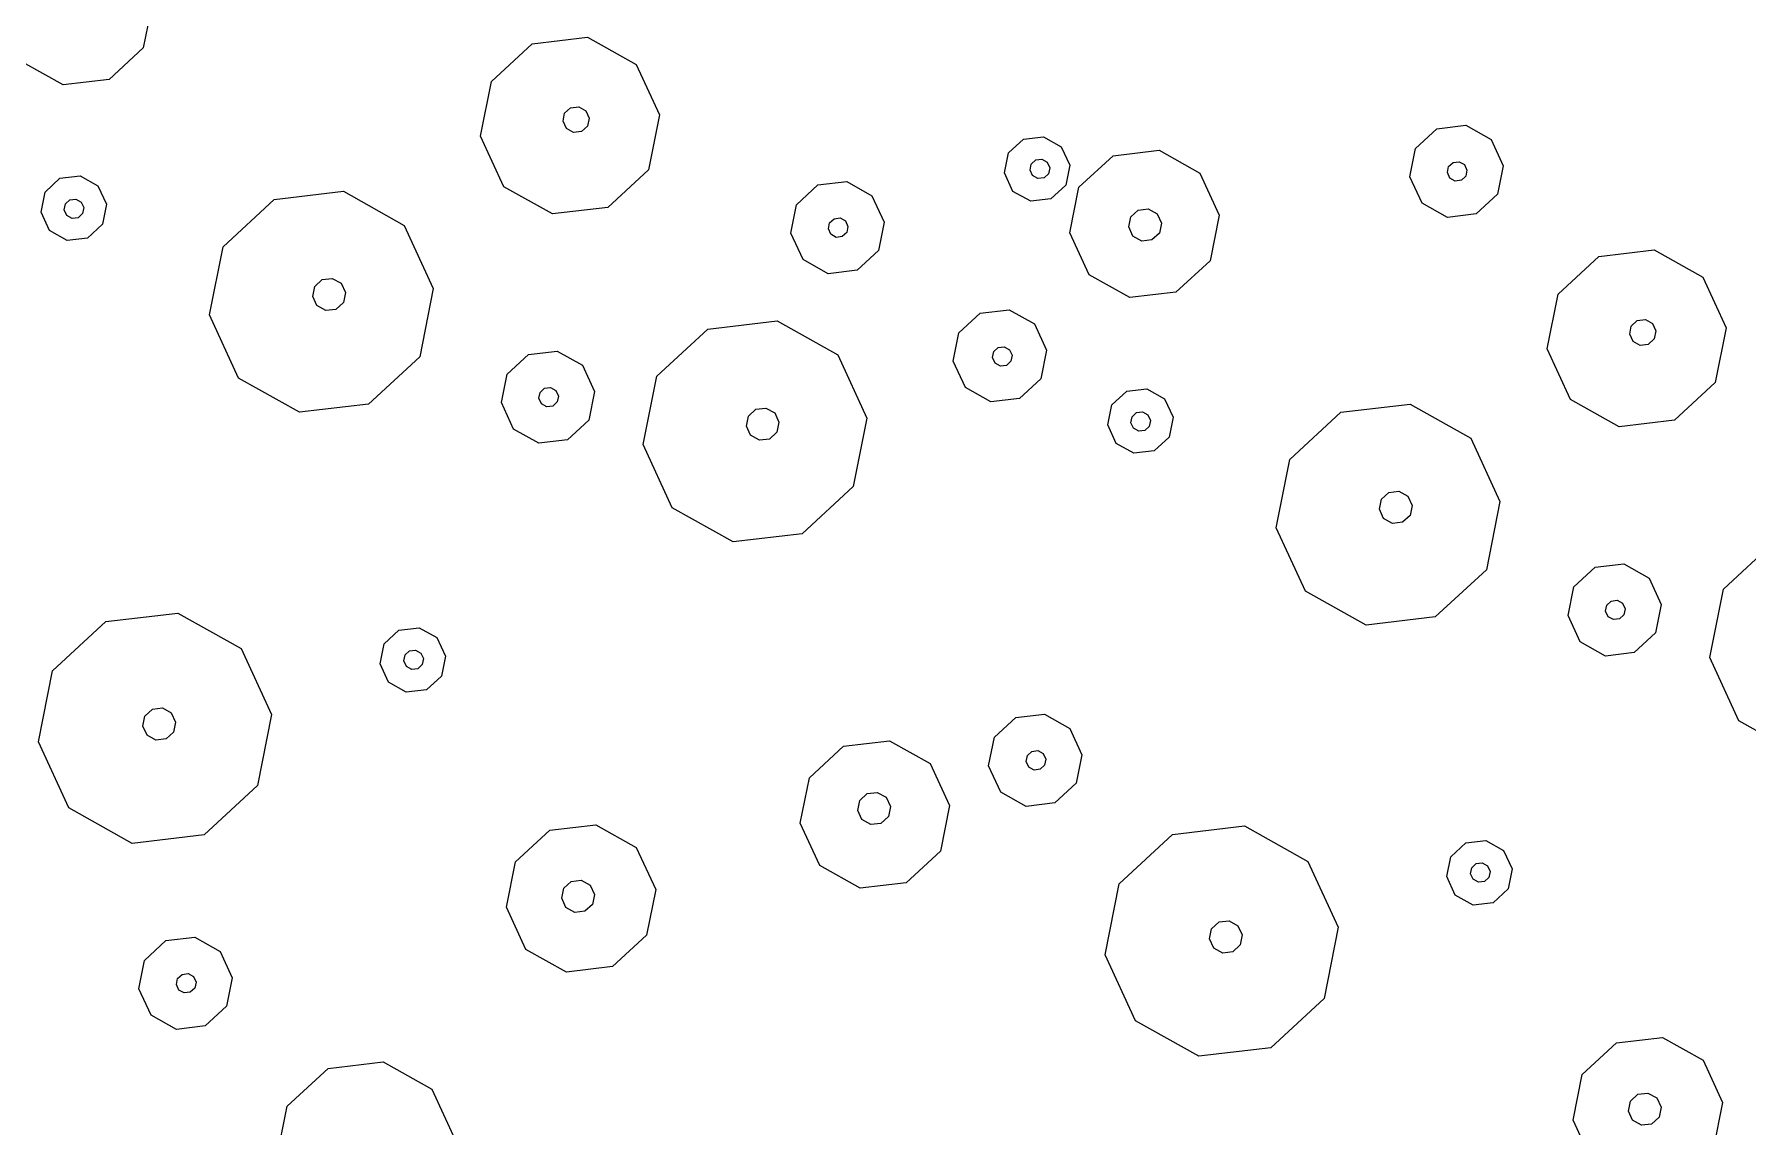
# Model space of a CAD drawing. Header units: metres. Extents: x -2858 to 512, y -1995 to 1252.
# Drawn here: x -541.983 to -539.062, y 366.104 to 367.966 of the extents above; entities that cross this region are included whole.
import ezdxf

# ---------------------------------------------------------------- set-up
doc = ezdxf.new("R2010")
doc.units = ezdxf.units.M
doc.layers.add('Calque commun', color=7, linetype='Continuous')

# ---------------------------------------------------------------- blocks, each defined once
blk = doc.blocks.new('pattern')
at = {"layer": 'Calque commun', "color": 54, "linetype": 'Continuous', "lineweight": 9}
for p, q in [((81.273, 110.5342), (81.3411, 110.5744)), ((81.2415, 110.4616), (81.273, 110.5342)), ((81.2587, 110.3844), (81.2415, 110.4616)), ((81.3419, 110.4457), (81.3488, 110.4616)), ((81.3488, 110.4616), (81.3637, 110.4704)), ((81.3637, 110.4704), (81.3809, 110.4688)), ((81.3809, 110.4688), (81.3939, 110.4573)), ((81.3939, 110.4573), (81.3977, 110.4404)), ((81.3457, 110.4288), (81.3419, 110.4457)), ((81.3587, 110.4174), (81.3457, 110.4288)), ((81.3908, 110.4246), (81.3759, 110.4158)), ((81.3977, 110.4404), (81.3908, 110.4246)), ((81.4964, 110.4373), (81.4649, 110.3647)), ((81.3759, 110.4158), (81.3587, 110.4174)), ((81.318, 110.332), (81.2587, 110.3844)), ((81.4649, 110.3647), (81.3968, 110.3245)), ((81.3968, 110.3245), (81.318, 110.332)), ((80.7438, 110.2371), (80.7696, 110.1213)), ((80.7696, 110.1213), (80.7224, 110.0125)), ((80.7224, 110.0125), (80.6202, 109.9521)), ((81.2157, 110.0016), (81.2456, 110.0192)), ((81.2456, 110.0192), (81.28, 110.016)), ((81.28, 110.016), (81.3059, 109.9931)), ((81.202, 109.9699), (81.2157, 110.0016)), ((81.2439, 109.9766), (81.2528, 109.9818)), ((81.2528, 109.9818), (81.2632, 109.9809)), ((81.2632, 109.9809), (81.2709, 109.974)), ((81.3059, 109.9931), (81.3135, 109.9593)), ((80.6202, 109.9521), (80.5021, 109.9634)), ((81.2095, 109.9361), (81.202, 109.9699)), ((81.2398, 109.967), (81.2439, 109.9766)), ((81.242, 109.9569), (81.2398, 109.967)), ((81.2498, 109.95), (81.242, 109.9569)), ((81.2691, 109.9543), (81.2601, 109.9491)), ((81.2732, 109.9639), (81.2691, 109.9543)), ((81.2709, 109.974), (81.2732, 109.9639)), ((81.3135, 109.9593), (81.2997, 109.9275)), ((81.2354, 109.9132), (81.2095, 109.9361)), ((81.2601, 109.9491), (81.2498, 109.95)), ((81.2997, 109.9275), (81.2699, 109.9099)), ((80.7104, 109.8906), (80.7529, 109.9157)), ((80.7529, 109.9157), (80.8022, 109.911)), ((80.8022, 109.911), (80.8392, 109.8783)), ((81.2699, 109.9099), (81.2354, 109.9132)), ((81.4874, 109.8473), (81.5939, 109.9101)), ((81.5939, 109.9101), (81.7169, 109.8984)), ((81.7169, 109.8984), (81.8096, 109.8166)), ((80.6907, 109.8452), (80.7104, 109.8906)), ((80.8392, 109.8783), (80.85, 109.83)), ((80.7014, 109.797), (80.6907, 109.8452)), ((80.7529, 109.8401), (80.757, 109.8496)), ((80.7551, 109.83), (80.7529, 109.8401)), ((80.757, 109.8496), (80.766, 109.8549)), ((80.766, 109.8549), (80.7763, 109.8539)), ((80.7763, 109.8539), (80.7841, 109.847)), ((80.7863, 109.8369), (80.7822, 109.8274)), ((80.7841, 109.847), (80.7863, 109.8369)), ((81.4383, 109.7339), (81.4874, 109.8473)), ((80.7629, 109.8231), (80.7551, 109.83)), ((80.7733, 109.8221), (80.7629, 109.8231)), ((80.7822, 109.8274), (80.7733, 109.8221)), ((80.85, 109.83), (80.8303, 109.7847)), ((81.8096, 109.8166), (81.8365, 109.696)), ((80.7385, 109.7642), (80.7014, 109.797)), ((80.8303, 109.7847), (80.7877, 109.7595)), ((80.7877, 109.7595), (80.7385, 109.7642)), ((81.4652, 109.6133), (81.4383, 109.7339)), ((81.5995, 109.7182), (81.6064, 109.734)), ((81.6033, 109.7013), (81.5995, 109.7182)), ((81.6064, 109.734), (81.6213, 109.7428)), ((81.6213, 109.7428), (81.6385, 109.7412)), ((81.6385, 109.7412), (81.6515, 109.7298)), ((81.6515, 109.7298), (81.6552, 109.7129)), ((80.2854, 109.6586), (80.3672, 109.7069)), ((80.3672, 109.7069), (80.4617, 109.6979)), ((80.4617, 109.6979), (80.5328, 109.635)), ((81.6162, 109.6898), (81.6033, 109.7013)), ((81.6335, 109.6882), (81.6162, 109.6898)), ((81.6484, 109.697), (81.6335, 109.6882)), ((81.6552, 109.7129), (81.6484, 109.697)), ((81.8365, 109.696), (81.7873, 109.5826)), ((80.2477, 109.5715), (80.2854, 109.6586)), ((80.5328, 109.635), (80.5535, 109.5424)), ((80.763, 109.5687), (80.8652, 109.629)), ((80.8652, 109.629), (80.9833, 109.6177)), ((80.9833, 109.6177), (81.0722, 109.5392)), ((81.5578, 109.5314), (81.4652, 109.6133)), ((80.2683, 109.4788), (80.2477, 109.5715)), ((80.3639, 109.5601), (80.3694, 109.5728)), ((80.3694, 109.5728), (80.3813, 109.5799)), ((80.3813, 109.5799), (80.3951, 109.5786)), ((80.3951, 109.5786), (80.4055, 109.5694)), ((81.7873, 109.5826), (81.6809, 109.5197)), ((80.3669, 109.5466), (80.3639, 109.5601)), ((80.3773, 109.5375), (80.3669, 109.5466)), ((80.403, 109.5432), (80.3911, 109.5361)), ((80.4085, 109.5559), (80.403, 109.5432)), ((80.4055, 109.5694), (80.4085, 109.5559)), ((80.5535, 109.5424), (80.5157, 109.4553)), ((80.7158, 109.4598), (80.763, 109.5687)), ((80.3911, 109.5361), (80.3773, 109.5375)), ((81.0722, 109.5392), (81.098, 109.4234)), ((81.6809, 109.5197), (81.5578, 109.5314)), ((80.3395, 109.416), (80.2683, 109.4788)), ((80.5157, 109.4553), (80.434, 109.407)), ((80.7416, 109.344), (80.7158, 109.4598)), ((80.861, 109.4456), (80.8679, 109.4615)), ((80.8679, 109.4615), (80.8828, 109.4703)), ((80.8828, 109.4703), (80.9001, 109.4686)), ((80.9001, 109.4686), (80.913, 109.4572)), ((80.913, 109.4572), (80.9168, 109.4403)), ((80.8648, 109.4287), (80.861, 109.4456)), ((80.8778, 109.4172), (80.8648, 109.4287)), ((80.9168, 109.4403), (80.9099, 109.4244)), ((80.434, 109.407), (80.3395, 109.416)), ((80.895, 109.4156), (80.8778, 109.4172)), ((80.9099, 109.4244), (80.895, 109.4156)), ((81.098, 109.4234), (81.0508, 109.3145)), ((80.8305, 109.2654), (80.7416, 109.344)), ((81.5598, 109.3257), (81.6024, 109.3509)), ((81.6024, 109.3509), (81.6516, 109.3462)), ((81.6516, 109.3462), (81.6887, 109.3135)), ((81.0508, 109.3145), (80.9486, 109.2542)), ((81.5402, 109.2804), (81.5598, 109.3257)), ((81.6887, 109.3135), (81.6995, 109.2652)), ((81.5509, 109.2321), (81.5402, 109.2804)), ((81.6024, 109.2753), (81.6065, 109.2848)), ((81.6065, 109.2848), (81.6154, 109.2901)), ((81.6154, 109.2901), (81.6258, 109.2891)), ((81.6258, 109.2891), (81.6336, 109.2822)), ((81.6336, 109.2822), (81.6358, 109.2721)), ((80.9486, 109.2542), (80.8305, 109.2654)), ((81.6046, 109.2651), (81.6024, 109.2753)), ((81.6124, 109.2583), (81.6046, 109.2651)), ((81.6227, 109.2573), (81.6124, 109.2583)), ((81.6317, 109.2625), (81.6227, 109.2573)), ((81.6358, 109.2721), (81.6317, 109.2625)), ((81.6995, 109.2652), (81.6798, 109.2198)), ((81.7749, 109.2154), (81.843, 109.2556)), ((81.843, 109.2556), (81.9218, 109.2481)), ((81.588, 109.1994), (81.5509, 109.2321)), ((81.9218, 109.2481), (81.9811, 109.1957)), ((80.3333, 109.1913), (80.3759, 109.2164)), ((80.3759, 109.2164), (80.4251, 109.2117)), ((80.4251, 109.2117), (80.4622, 109.179)), ((81.6372, 109.1947), (81.588, 109.1994)), ((81.6798, 109.2198), (81.6372, 109.1947)), ((81.7434, 109.1428), (81.7749, 109.2154)), ((81.9811, 109.1957), (81.9983, 109.1185)), ((80.3136, 109.1459), (80.3333, 109.1913)), ((80.4622, 109.179), (80.4729, 109.1308)), ((80.3244, 109.0977), (80.3136, 109.1459)), ((80.3758, 109.1408), (80.38, 109.1503)), ((80.3781, 109.1307), (80.3758, 109.1408)), ((80.38, 109.1503), (80.3889, 109.1556)), ((80.3889, 109.1556), (80.3992, 109.1546)), ((80.3992, 109.1546), (80.407, 109.1478)), ((80.4093, 109.1376), (80.4052, 109.1281)), ((80.407, 109.1478), (80.4093, 109.1376)), ((81.7606, 109.0656), (81.7434, 109.1428)), ((81.8364, 109.1254), (81.8433, 109.1413)), ((81.8433, 109.1413), (81.8582, 109.1501)), ((81.8582, 109.1501), (81.8754, 109.1485)), ((81.8754, 109.1485), (81.8884, 109.137)), ((81.8884, 109.137), (81.8922, 109.1201)), ((80.3859, 109.1238), (80.3781, 109.1307)), ((80.3962, 109.1228), (80.3859, 109.1238)), ((80.4052, 109.1281), (80.3962, 109.1228)), ((80.4729, 109.1308), (80.4533, 109.0854)), ((81.8402, 109.1085), (81.8364, 109.1254)), ((81.8532, 109.0971), (81.8402, 109.1085)), ((81.8853, 109.1042), (81.8704, 109.0954)), ((81.8922, 109.1201), (81.8853, 109.1042)), ((81.9983, 109.1185), (81.9668, 109.0459)), ((80.3615, 109.0649), (80.3244, 109.0977)), ((80.4533, 109.0854), (80.4107, 109.0603)), ((81.0276, 109.0577), (81.0574, 109.0753)), ((81.0574, 109.0753), (81.0919, 109.072)), ((81.8704, 109.0954), (81.8532, 109.0971)), ((80.4107, 109.0603), (80.3615, 109.0649)), ((81.0139, 109.026), (81.0276, 109.0577)), ((81.0919, 109.072), (81.1178, 109.0491)), ((81.1178, 109.0491), (81.1254, 109.0154)), ((81.8199, 109.0132), (81.7606, 109.0656)), ((81.9668, 109.0459), (81.8987, 109.0057)), ((81.0214, 108.9922), (81.0139, 109.026)), ((81.0533, 109.0232), (81.0574, 109.0327)), ((81.0556, 109.0131), (81.0533, 109.0232)), ((81.0574, 109.0327), (81.0664, 109.038)), ((81.0664, 109.038), (81.0767, 109.037)), ((81.0767, 109.037), (81.0845, 109.0302)), ((81.0868, 109.02), (81.0826, 109.0105)), ((81.0845, 109.0302), (81.0868, 109.02)), ((81.0473, 108.9693), (81.0214, 108.9922)), ((81.0633, 109.0062), (81.0556, 109.0131)), ((81.0737, 109.0052), (81.0633, 109.0062)), ((81.0826, 109.0105), (81.0737, 109.0052)), ((81.1254, 109.0154), (81.1116, 108.9836)), ((81.8987, 109.0057), (81.8199, 109.0132)), ((81.0818, 108.966), (81.0473, 108.9693)), ((81.1116, 108.9836), (81.0818, 108.966)), ((82.2155, 108.9378), (82.2836, 108.978)), ((82.2836, 108.978), (82.3624, 108.9705)), ((82.3624, 108.9705), (82.4217, 108.9182)), ((82.7233, 108.8803), (82.7611, 108.9674)), ((82.184, 108.8652), (82.2155, 108.9378)), ((80.7189, 108.8867), (80.787, 108.9269)), ((80.787, 108.9269), (80.8658, 108.9194)), ((80.8658, 108.9194), (80.9251, 108.867)), ((82.4217, 108.9182), (82.4389, 108.841)), ((80.6874, 108.8141), (80.7189, 108.8867)), ((82.2913, 108.8653), (82.3062, 108.8741)), ((82.3062, 108.8741), (82.3234, 108.8724)), ((82.3234, 108.8724), (82.3364, 108.861)), ((82.744, 108.7877), (82.7233, 108.8803)), ((80.9251, 108.867), (80.9423, 108.7898)), ((81.0866, 108.821), (81.1292, 108.8462)), ((81.1292, 108.8462), (81.1784, 108.8415)), ((81.1784, 108.8415), (81.2155, 108.8088)), ((82.2012, 108.788), (82.184, 108.8652)), ((82.2844, 108.8494), (82.2913, 108.8653)), ((82.2882, 108.8325), (82.2844, 108.8494)), ((82.3402, 108.8441), (82.3333, 108.8282)), ((82.3364, 108.861), (82.3402, 108.8441)), ((80.7046, 108.7369), (80.6874, 108.8141)), ((80.7877, 108.8064), (80.7945, 108.8223)), ((80.7945, 108.8223), (80.8094, 108.8311)), ((80.8094, 108.8311), (80.8267, 108.8294)), ((80.8267, 108.8294), (80.8397, 108.818)), ((80.8397, 108.818), (80.8434, 108.8011)), ((81.067, 108.7757), (81.0866, 108.821)), ((82.3012, 108.821), (82.2882, 108.8325)), ((82.3184, 108.8194), (82.3012, 108.821)), ((82.3333, 108.8282), (82.3184, 108.8194)), ((82.4389, 108.841), (82.4074, 108.7684)), ((80.7914, 108.7895), (80.7877, 108.8064)), ((80.8044, 108.7781), (80.7914, 108.7895)), ((80.8365, 108.7852), (80.8216, 108.7764)), ((80.8434, 108.8011), (80.8365, 108.7852)), ((80.9423, 108.7898), (80.9108, 108.7172)), ((81.1279, 108.7735), (81.132, 108.783)), ((81.132, 108.783), (81.1409, 108.7883)), ((81.1409, 108.7883), (81.1513, 108.7873)), ((81.1513, 108.7873), (81.159, 108.7804)), ((81.2155, 108.8088), (81.2262, 108.7605)), ((82.2605, 108.7357), (82.2012, 108.788)), ((82.8151, 108.7249), (82.744, 108.7877)), ((80.8216, 108.7764), (80.8044, 108.7781)), ((81.0777, 108.7274), (81.067, 108.7757)), ((81.1301, 108.7633), (81.1279, 108.7735)), ((81.1379, 108.7565), (81.1301, 108.7633)), ((81.1482, 108.7555), (81.1379, 108.7565)), ((81.1572, 108.7608), (81.1482, 108.7555)), ((81.1613, 108.7703), (81.1572, 108.7608)), ((81.159, 108.7804), (81.1613, 108.7703)), ((81.2262, 108.7605), (81.2066, 108.7151)), ((82.4074, 108.7684), (82.3393, 108.7281)), ((82.9914, 108.7641), (82.9096, 108.7158)), ((80.7639, 108.6845), (80.7046, 108.7369)), ((81.1148, 108.6947), (81.0777, 108.7274)), ((81.377, 108.6702), (81.4792, 108.7306)), ((81.4792, 108.7306), (81.5973, 108.7193)), ((82.3393, 108.7281), (82.2605, 108.7357)), ((82.9096, 108.7158), (82.8151, 108.7249)), ((80.9108, 108.7172), (80.8427, 108.677)), ((81.2066, 108.7151), (81.164, 108.69)), ((81.5973, 108.7193), (81.6863, 108.6408)), ((80.8427, 108.677), (80.7639, 108.6845)), ((81.164, 108.69), (81.1148, 108.6947)), ((81.3298, 108.5614), (81.377, 108.6702)), ((80.8115, 108.6085), (80.8252, 108.6402)), ((80.8252, 108.6402), (80.855, 108.6578)), ((80.855, 108.6578), (80.8895, 108.6545)), ((80.8895, 108.6545), (80.9154, 108.6316)), ((81.6863, 108.6408), (81.7121, 108.525)), ((80.819, 108.5747), (80.8115, 108.6085)), ((80.8471, 108.6081), (80.8512, 108.6176)), ((80.8494, 108.5979), (80.8471, 108.6081)), ((80.8512, 108.6176), (80.8602, 108.6229)), ((80.8602, 108.6229), (80.8705, 108.6219)), ((80.8705, 108.6219), (80.8783, 108.615)), ((80.8783, 108.615), (80.8806, 108.6049)), ((80.9154, 108.6316), (80.923, 108.5978)), ((80.8572, 108.5911), (80.8494, 108.5979)), ((80.8675, 108.5901), (80.8572, 108.5911)), ((80.8764, 108.5954), (80.8675, 108.5901)), ((80.8806, 108.6049), (80.8764, 108.5954)), ((80.923, 108.5978), (80.9092, 108.5661)), ((80.8449, 108.5518), (80.819, 108.5747)), ((80.8794, 108.5485), (80.8449, 108.5518)), ((80.9092, 108.5661), (80.8794, 108.5485)), ((81.3556, 108.4456), (81.3298, 108.5614)), ((81.4751, 108.5472), (81.482, 108.563)), ((81.482, 108.563), (81.4969, 108.5718)), ((81.4969, 108.5718), (81.5141, 108.5702)), ((81.5141, 108.5702), (81.5271, 108.5587)), ((81.5271, 108.5587), (81.5308, 108.5419)), ((81.4789, 108.5303), (81.4751, 108.5472)), ((81.4918, 108.5188), (81.4789, 108.5303)), ((81.524, 108.526), (81.509, 108.5172)), ((81.5308, 108.5419), (81.524, 108.526)), ((81.7121, 108.525), (81.6649, 108.4161)), ((82.809, 108.5001), (82.8516, 108.5253)), ((82.8516, 108.5253), (82.9008, 108.5206)), ((82.9008, 108.5206), (82.9379, 108.4879)), ((81.1086, 108.4692), (81.1511, 108.4943)), ((81.1511, 108.4943), (81.2003, 108.4896)), ((81.509, 108.5172), (81.4918, 108.5188)), ((82.7893, 108.4548), (82.809, 108.5001)), ((81.0889, 108.4238), (81.1086, 108.4692)), ((81.2003, 108.4896), (81.2374, 108.4569)), ((82.8556, 108.4592), (82.8646, 108.4644)), ((82.8646, 108.4644), (82.8749, 108.4635)), ((82.8749, 108.4635), (82.8827, 108.4566)), ((82.9379, 108.4879), (82.9486, 108.4396)), ((81.1552, 108.4282), (81.1642, 108.4335)), ((81.1642, 108.4335), (81.1745, 108.4325)), ((81.1745, 108.4325), (81.1823, 108.4257)), ((81.2374, 108.4569), (81.2482, 108.4087)), ((81.4446, 108.367), (81.3556, 108.4456)), ((82.8001, 108.4065), (82.7893, 108.4548)), ((82.8515, 108.4496), (82.8556, 108.4592)), ((82.8538, 108.4395), (82.8515, 108.4496)), ((82.8616, 108.4326), (82.8538, 108.4395)), ((82.8719, 108.4317), (82.8616, 108.4326)), ((82.8808, 108.4369), (82.8719, 108.4317)), ((82.885, 108.4465), (82.8808, 108.4369)), ((82.8827, 108.4566), (82.885, 108.4465)), ((82.9486, 108.4396), (82.9289, 108.3942)), ((81.0996, 108.3756), (81.0889, 108.4238)), ((81.1511, 108.4187), (81.1552, 108.4282)), ((81.1533, 108.4086), (81.1511, 108.4187)), ((81.1611, 108.4017), (81.1533, 108.4086)), ((81.1804, 108.406), (81.1715, 108.4007)), ((81.1845, 108.4155), (81.1804, 108.406)), ((81.1823, 108.4257), (81.1845, 108.4155)), ((81.2482, 108.4087), (81.2285, 108.3633)), ((81.6649, 108.4161), (81.5627, 108.3558)), ((82.1445, 108.3735), (82.1582, 108.4053)), ((82.1582, 108.4053), (82.188, 108.4229)), ((82.188, 108.4229), (82.2225, 108.4196)), ((82.2225, 108.4196), (82.2484, 108.3967)), ((82.8371, 108.3738), (82.8001, 108.4065)), ((81.1367, 108.3428), (81.0996, 108.3756)), ((81.1715, 108.4007), (81.1611, 108.4017)), ((82.1823, 108.3707), (82.1864, 108.3802)), ((82.1864, 108.3802), (82.1953, 108.3855)), ((82.1953, 108.3855), (82.2057, 108.3845)), ((82.2057, 108.3845), (82.2134, 108.3776)), ((82.2134, 108.3776), (82.2157, 108.3675)), ((82.2484, 108.3967), (82.256, 108.3629)), ((82.9289, 108.3942), (82.8864, 108.3691)), ((81.2285, 108.3633), (81.1859, 108.3382)), ((81.5627, 108.3558), (81.4446, 108.367)), ((82.152, 108.3398), (82.1445, 108.3735)), ((82.1845, 108.3605), (82.1823, 108.3707)), ((82.1923, 108.3537), (82.1845, 108.3605)), ((82.2026, 108.3527), (82.1923, 108.3537)), ((82.2116, 108.358), (82.2026, 108.3527)), ((82.2157, 108.3675), (82.2116, 108.358)), ((82.256, 108.3629), (82.2422, 108.3312)), ((82.8864, 108.3691), (82.8371, 108.3738)), ((81.1859, 108.3382), (81.1367, 108.3428)), ((81.6529, 108.2942), (81.6954, 108.3194)), ((81.6954, 108.3194), (81.7447, 108.3147)), ((82.1779, 108.3168), (82.152, 108.3398)), ((82.2124, 108.3136), (82.1779, 108.3168)), ((82.2422, 108.3312), (82.2124, 108.3136)), ((81.6332, 108.2489), (81.6529, 108.2942)), ((81.7447, 108.3147), (81.7817, 108.282)), ((82.43, 108.2509), (82.5364, 108.3138)), ((82.5364, 108.3138), (82.6594, 108.3021)), ((82.6594, 108.3021), (82.7521, 108.2203)), ((81.6995, 108.2533), (81.7085, 108.2585)), ((81.7085, 108.2585), (81.7188, 108.2576)), ((81.7188, 108.2576), (81.7266, 108.2507)), ((81.7817, 108.282), (81.7925, 108.2337)), ((81.6439, 108.2006), (81.6332, 108.2489)), ((81.6954, 108.2437), (81.6995, 108.2533)), ((81.6976, 108.2336), (81.6954, 108.2437)), ((81.7054, 108.2267), (81.6976, 108.2336)), ((81.7247, 108.231), (81.7158, 108.2257)), ((81.7288, 108.2406), (81.7247, 108.231)), ((81.7266, 108.2507), (81.7288, 108.2406)), ((81.7925, 108.2337), (81.7728, 108.1883)), ((82.3808, 108.1375), (82.43, 108.2509)), ((81.681, 108.1679), (81.6439, 108.2006)), ((81.7158, 108.2257), (81.7054, 108.2267)), ((82.7521, 108.2203), (82.779, 108.0996)), ((81.7728, 108.1883), (81.7302, 108.1632)), ((81.7302, 108.1632), (81.681, 108.1679)), ((82.5489, 108.1377), (82.5638, 108.1465)), ((82.5638, 108.1465), (82.581, 108.1448)), ((82.581, 108.1448), (82.594, 108.1334)), ((82.4077, 108.0169), (82.3808, 108.1375)), ((82.542, 108.1218), (82.5489, 108.1377)), ((82.5458, 108.1049), (82.542, 108.1218)), ((82.5977, 108.1165), (82.5909, 108.1006)), ((82.594, 108.1334), (82.5977, 108.1165)), ((81.2279, 108.0622), (81.3097, 108.1105)), ((81.3097, 108.1105), (81.4042, 108.1015)), ((81.4042, 108.1015), (81.4753, 108.0387)), ((82.5587, 108.0935), (82.5458, 108.1049)), ((82.576, 108.0918), (82.5587, 108.0935)), ((82.5909, 108.1006), (82.576, 108.0918)), ((82.779, 108.0996), (82.7298, 107.9862)), ((81.1902, 107.9751), (81.2279, 108.0622)), ((81.4753, 108.0387), (81.496, 107.946)), ((81.7055, 107.9723), (81.8076, 108.0326)), ((81.8076, 108.0326), (81.9258, 108.0214)), ((81.9258, 108.0214), (82.0147, 107.9428)), ((82.5003, 107.9351), (82.4077, 108.0169)), ((81.2108, 107.8825), (81.1902, 107.9751)), ((81.3064, 107.9638), (81.3119, 107.9765)), ((81.3119, 107.9765), (81.3238, 107.9835)), ((81.3238, 107.9835), (81.3376, 107.9822)), ((81.3376, 107.9822), (81.348, 107.973)), ((81.348, 107.973), (81.351, 107.9595)), ((81.6583, 107.8634), (81.7055, 107.9723)), ((82.7298, 107.9862), (82.6234, 107.9234)), ((81.3094, 107.9503), (81.3064, 107.9638)), ((81.3198, 107.9411), (81.3094, 107.9503)), ((81.3336, 107.9398), (81.3198, 107.9411)), ((81.3455, 107.9468), (81.3336, 107.9398)), ((81.351, 107.9595), (81.3455, 107.9468)), ((81.496, 107.946), (81.4582, 107.8589)), ((82.0147, 107.9428), (82.0405, 107.827)), ((82.6234, 107.9234), (82.5003, 107.9351)), ((81.282, 107.8197), (81.2108, 107.8825)), ((81.4582, 107.8589), (81.3765, 107.8107)), ((81.6841, 107.7476), (81.6583, 107.8634)), ((81.8035, 107.8492), (81.8104, 107.8651)), ((81.8073, 107.8323), (81.8035, 107.8492)), ((81.8104, 107.8651), (81.8253, 107.8739)), ((81.8253, 107.8739), (81.8426, 107.8723)), ((81.8426, 107.8723), (81.8555, 107.8608)), ((81.8555, 107.8608), (81.8593, 107.8439)), ((81.3765, 107.8107), (81.282, 107.8197)), ((81.8203, 107.8209), (81.8073, 107.8323)), ((81.8375, 107.8192), (81.8203, 107.8209)), ((81.8524, 107.828), (81.8375, 107.8192)), ((81.8593, 107.8439), (81.8524, 107.828)), ((82.0405, 107.827), (81.9933, 107.7181)), ((81.773, 107.6691), (81.6841, 107.7476)), ((81.9933, 107.7181), (81.8911, 107.6578)), ((81.8911, 107.6578), (81.773, 107.6691)), ((81.9701, 107.4614), (81.9999, 107.479)), ((81.9999, 107.479), (82.0344, 107.4757)), ((82.0344, 107.4757), (82.0603, 107.4528)), ((81.9564, 107.4296), (81.9701, 107.4614)), ((81.9999, 107.4364), (82.0089, 107.4417)), ((82.0089, 107.4417), (82.0192, 107.4407)), ((82.0192, 107.4407), (82.027, 107.4338)), ((82.0603, 107.4528), (82.0679, 107.419)), ((81.9639, 107.3958), (81.9564, 107.4296)), ((81.9958, 107.4269), (81.9999, 107.4364)), ((81.9981, 107.4167), (81.9958, 107.4269)), ((82.0058, 107.4099), (81.9981, 107.4167)), ((82.0251, 107.4141), (82.0162, 107.4089)), ((82.0293, 107.4237), (82.0251, 107.4141)), ((82.027, 107.4338), (82.0293, 107.4237)), ((82.0679, 107.419), (82.0541, 107.3872)), ((81.9898, 107.3729), (81.9639, 107.3958)), ((82.0162, 107.4089), (82.0058, 107.4099)), ((82.0541, 107.3872), (82.0243, 107.3696)), ((82.0243, 107.3696), (81.9898, 107.3729)), ((81.6614, 107.2903), (81.7295, 107.3305)), ((81.7295, 107.3305), (81.8083, 107.323)), ((81.8083, 107.323), (81.8676, 107.2707)), ((81.8676, 107.2707), (81.8848, 107.1935))]:
    blk.add_line(p, q, dxfattribs=at)
at = {"layer": 'Calque commun', "color": 7, "linetype": 'Continuous', "lineweight": 9}
mesh = blk.add_polyface(dxfattribs=at)
corners = [(70.8497, 113.5412), (53.8349, 19.1692), (74.7282, 106.3237), (76.0435, 113.5984), (74.769, 106.1763), (58.8077, 18.2701), (114.1703, 105.207), (114.1703, 98.5387)]
mesh.append_faces([[corners[k] for k in face] for face in [(3, 4, 6)]], dxfattribs={"vtx0": -1, "vtx1": -1, "color": 7})
mesh.append_faces([[corners[k] for k in face] for face in [(3, 2, 4)]], dxfattribs={"vtx0": -1, "vtx2": -1, "color": 7})
mesh.append_faces([[corners[k] for k in face] for face in [(5, 2, 1)]], dxfattribs={"vtx1": -1, "color": 7})
mesh.append_faces([[corners[k] for k in face] for face in [(0, 1, 2), (3, 0, 2)]], dxfattribs={"vtx1": -1, "vtx2": -1, "color": 7})
mesh.append_faces([[corners[k] for k in face] for face in [(4, 7, 6)]], dxfattribs={"vtx2": -1, "color": 7})

msp = doc.modelspace()

# ---------------------------------------------------------------- block references
at = {"layer": 'Calque commun', "color": 0, "linetype": 'ByBlock', "lineweight": -2, "rotation": 228.1617603435354}
msp.add_blockref('pattern', (-567.2453, 500.4263), dxfattribs=at)

doc.saveas('drawing.dxf')
